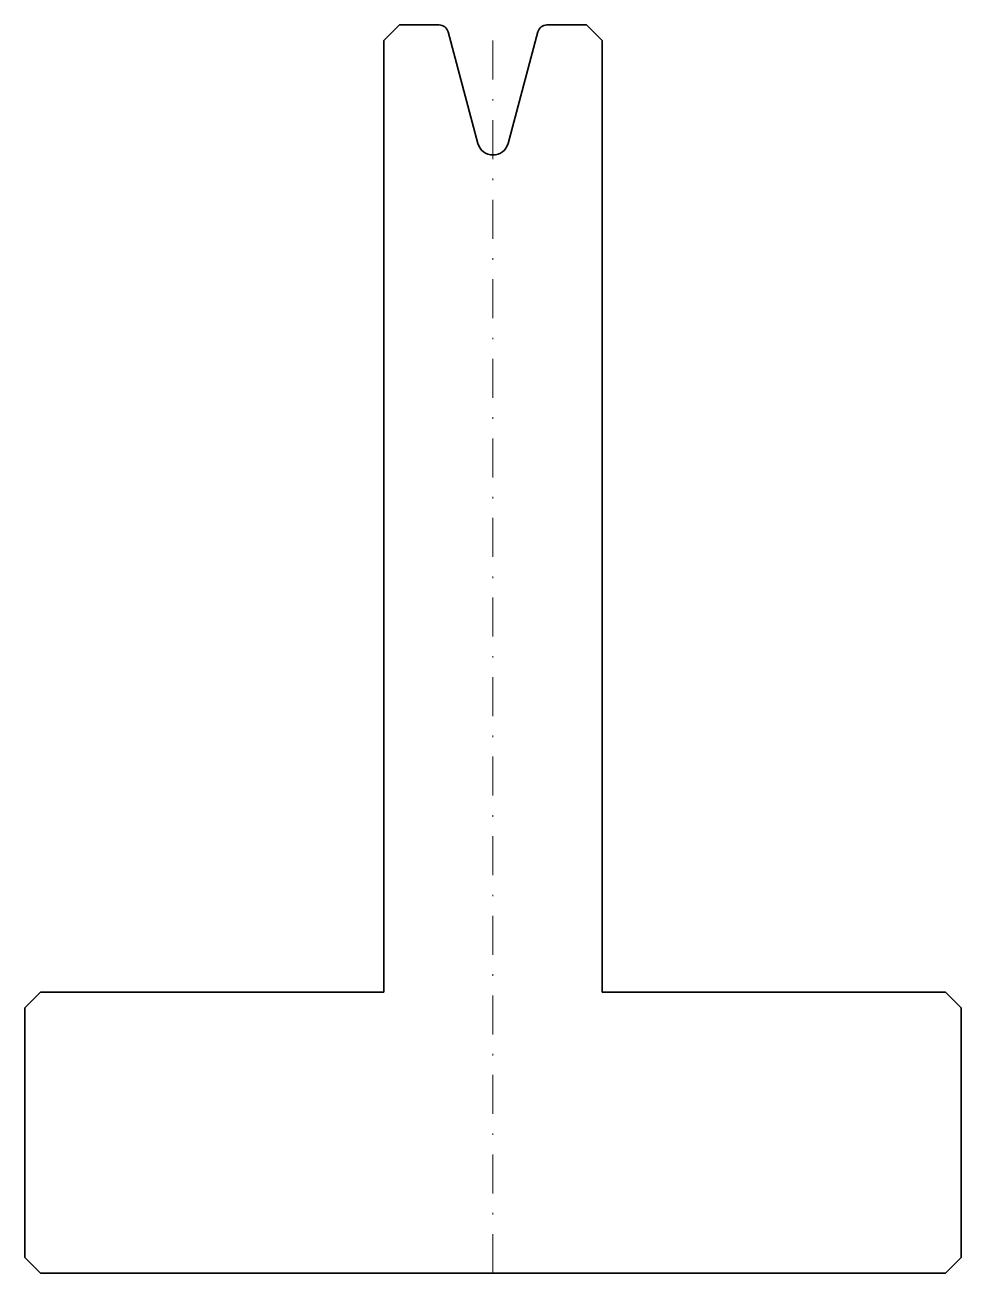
# Model space of a CAD drawing. Header units: millimetres. Extents: x -30 to 30, y -80 to 0.
import ezdxf

# ---------------------------------------------------------------- set-up
doc = ezdxf.new("R2010")
doc.units = ezdxf.units.MM
doc.header["$LTSCALE"] = 5
doc.linetypes.add('AUSGEZOGEN', pattern=[0])
doc.linetypes.add('DASHDOT', pattern=[1, 0.5, -0.25, 0, -0.25])
doc.layers.add('2', color=7, linetype='Continuous')

msp = doc.modelspace()

# ---------------------------------------------------------------- linework, layer by layer
at = {"layer": '2', "color": 7, "linetype": 'AUSGEZOGEN', "lineweight": 35}
for p, q in [((-6, 0), (-7, -1)), ((-3.46, 0), (-6, 0)), ((6, 0), (3.46, 0)), ((7, -1), (6, 0)), ((-0.966, -7.591), (-2.881, -0.445)), ((2.881, -0.445), (0.966, -7.591)), ((-7, -1), (-7, -62)), ((7, -62), (7, -1)), ((-29, -62), (-30, -63)), ((-7, -62), (-29, -62)), ((29, -62), (7, -62)), ((30, -63), (29, -62)), ((-30, -63), (-30, -79)), ((30, -79), (30, -63)), ((-30, -79), (-29, -80)), ((29, -80), (30, -79)), ((-29, -80), (29, -80))]:
    msp.add_line(p, q, dxfattribs=at)
at = {"layer": '2', "color": 7, "linetype": 'DASHDOT', "lineweight": 18}
msp.add_line((0, -80), (0, 0), dxfattribs=at)
at = {"layer": '2', "color": 7, "linetype": 'AUSGEZOGEN', "lineweight": 35}
for centre, radius, start, end in [((-3.46, -0.6), 0.6, 15, 90), ((3.46, -0.6), 0.6, 90, 165), ((0, -7.332), 1, 195, 345)]:
    msp.add_arc(centre, radius, start, end, dxfattribs=at)

doc.saveas('drawing.dxf')
